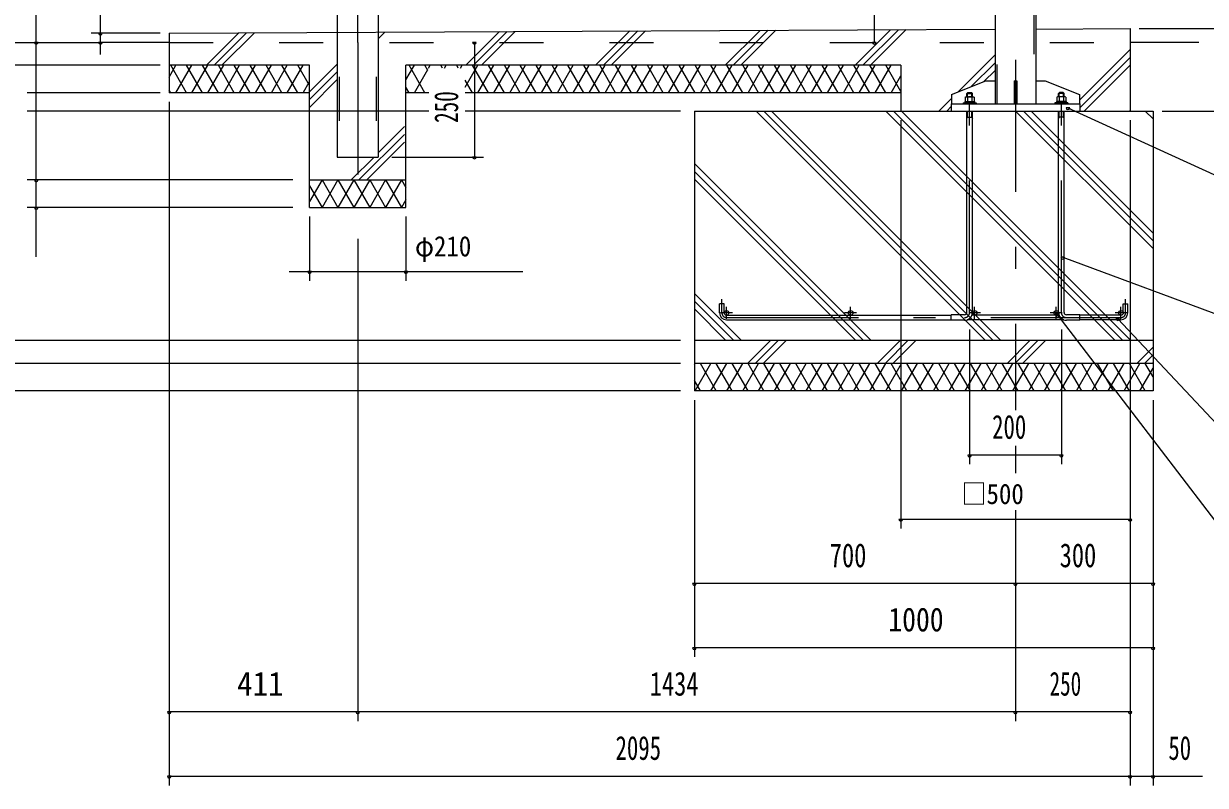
# Model space of a CAD drawing. Units: millimetres, scale not verified, with parts at other scales. Extents: x -26656 to 26658, y -10500 to 10500.
# Drawn here: x 16041 to 22482, y -2955 to 1197 of the extents above; entities that cross this region are included whole.
import ezdxf
from ezdxf.enums import TextEntityAlignment as Align

# ---------------------------------------------------------------- set-up
doc = ezdxf.new("R2010")
doc.units = ezdxf.units.MM
doc.header["$LTSCALE"] = 60
doc.linetypes.add('USER2', pattern=[10, 4, -6])
doc.linetypes.add('USER3', pattern=[24, 12, -5, 2, -5])
for name, color, linetype, lineweight in [('0-6_2-02BOLD', 7, 'Continuous', 18), ('0-7_2-12HIDDEN', 3, 'USER2', 18), ('0-8_2-22CENTER', 3, 'USER3', 18), ('0-9_2-42THIN', 4, 'Continuous', 18), ('0-A_2-52DIM', 3, 'Continuous', 18), ('0-B_2-62HATCH', 2, 'Continuous', 18)]:
    doc.layers.add(name, color=color, linetype=linetype, lineweight=lineweight)
doc.styles.add('ＭＳ ゴシック', font='')
doc.styles.get('ＭＳ ゴシック').set_extended_font_data('MS Gothic')

msp = doc.modelspace()

# ---------------------------------------------------------------- linework, layer by layer
at = {"layer": '0-6_2-02BOLD'}
for p, q in [((17750.46, 3919.93), (17750.46, 469.93)), ((17973.21, 3919.93), (17973.21, 469.93)), ((21335.46, 1574.93), (21335.46, 759.93)), ((21558.21, 1265.83), (21558.21, 759.93)), ((16834.34, 1144.93), (21335.46, 1166.42)), ((16834.34, 1144.93), (16834.34, 819.93)), ((16834.34, 1094.93), (16459.34, 1094.93)), ((22446.84, 1094.93), (22071.84, 1094.93)), ((20821.84, 969.93), (18124.27, 969.93)), ((18124.27, 194.93), (18124.27, 969.93)), ((20821.84, 969.93), (20821.84, 719.93)), ((21097.96, 809.93), (21285.46, 884.93)), ((21285.46, 884.93), (21335.46, 884.93)), ((21439.34, 884.93), (21454.34, 884.93)), ((21439.34, 884.93), (21439.34, 759.93)), ((21454.34, 884.93), (21454.34, 759.93)), ((21558.21, 884.93), (21608.21, 884.93)), ((21608.21, 884.93), (21795.71, 809.93)), ((17599.27, 819.93), (16834.34, 819.93)), ((18248.81, 819.93), (18124.27, 819.93)), ((20821.84, 819.93), (18448.14, 819.93)), ((21097.96, 809.93), (21097.96, 759.93)), ((21169.96, 773.18), (21169.96, 765.68)), ((21172.3, 795.92), (21176.21, 798.18)), ((21172.3, 795.92), (21172.3, 773.18)), ((21176.21, 798.18), (21217.46, 798.18)), ((21181.84, 816.42), (21211.84, 816.42)), ((21184.57, 795.92), (21184.57, 773.18)), ((21189.34, 765.68), (21196.84, 773.18)), ((21196.84, 765.68), (21204.34, 773.18)), ((21209.11, 795.92), (21209.11, 773.18)), ((21211.84, 798.18), (21211.84, 816.42)), ((21217.46, 798.18), (21221.37, 795.92)), ((21221.37, 795.92), (21221.37, 773.18)), ((21669.96, 773.18), (21669.96, 765.68)), ((21723.71, 773.18), (21669.96, 773.18)), ((21676.21, 798.18), (21672.3, 795.92)), ((21672.3, 795.92), (21672.3, 773.18)), ((21717.46, 798.18), (21676.21, 798.18)), ((21681.84, 798.18), (21681.84, 816.42)), ((21711.84, 816.42), (21681.84, 816.42)), ((21684.57, 795.92), (21684.57, 773.18)), ((21696.84, 765.68), (21689.34, 773.18)), ((21704.33, 765.68), (21696.84, 773.18)), ((21709.1, 795.92), (21709.1, 773.18)), ((21721.37, 795.92), (21717.46, 798.18)), ((21721.37, 795.92), (21721.37, 773.18)), ((21723.71, 773.18), (21723.71, 765.68)), ((21795.71, 809.93), (21795.71, 759.93)), ((19696.84, 719.93), (22196.84, 719.93)), ((19696.84, 719.93), (19696.84, -805.07)), ((21096.84, 759.93), (21096.84, 719.93)), ((21161.84, 765.68), (21231.84, 765.68)), ((21161.84, 765.68), (21161.84, 759.93)), ((21181.84, -377.57), (21181.84, 719.93)), ((21211.84, -377.57), (21211.84, 719.93)), ((21231.84, 765.68), (21231.84, 759.93)), ((21681.84, -377.57), (21681.84, 719.93)), ((21711.84, -377.57), (21711.84, 719.93)), ((21731.84, 765.68), (21731.84, 759.93)), ((22196.84, 719.93), (22196.84, -805.07)), ((21181.84, 686.18), (21211.84, 686.18)), ((21711.84, 686.18), (21681.84, 686.18)), ((17750.39, 469.93), (17973.21, 469.93)), ((17599.27, 344.93), (18124.27, 344.93)), ((17599.27, 194.93), (18124.27, 194.93)), ((19834.34, -380.07), (19834.34, -330.07)), ((22059.34, -380.07), (22059.34, -330.07)), ((19871.84, -392.57), (21096.84, -392.57)), ((19871.84, -417.57), (21096.84, -417.57)), ((21096.84, -420.07), (21096.84, -390.07)), ((21169.34, -390.07), (21096.84, -390.07)), ((21169.34, -420.07), (21096.84, -420.07)), ((21709.98, -417.57), (21183.7, -417.57)), ((21684.57, -392.57), (21209.1, -392.57)), ((21796.84, -420.07), (21724.34, -420.07)), ((22021.84, -392.57), (21796.84, -392.57)), ((22021.84, -417.57), (21796.84, -417.57)), ((22196.84, -530.07), (19696.84, -530.07)), ((22196.84, -655.07), (19696.84, -655.07)), ((22196.84, -805.07), (19696.84, -805.07))]:
    msp.add_line(p, q, dxfattribs=at)
for points in [[(21558.21, 1167.48), (22071.84, 1169.93), (22071.84, 719.93)], [(17599.27, 194.93), (17599.27, 969.93), (16834.34, 969.93)], [(21169.96, 773.18), (21223.71, 773.18), (21223.71, 765.68)], [(21181.84, 798.18), (21181.84, 816.42), (21186.84, 821.42), (21206.84, 821.42), (21211.84, 816.42)], [(21711.84, 798.18), (21711.84, 816.42), (21706.84, 821.42), (21686.84, 821.42), (21681.84, 816.42)], [(21096.84, 759.93), (21796.84, 759.93), (21796.84, 719.93)], [(21731.84, 765.68), (21661.84, 765.68), (21661.84, 759.93)], [(19859.34, -380.07), (19859.34, -330.07), (19834.34, -330.07)], [(22034.34, -380.07), (22034.34, -330.07), (22059.34, -330.07)], [(21796.84, -420.07), (21796.84, -390.07), (21724.34, -390.07)]]:
    msp.add_lwpolyline(points, dxfattribs=at)
for centre in [(19871.84, -380.07), (20548.09, -380.07), (21224.34, -380.07), (21669.34, -380.07), (22021.84, -380.07)]:
    msp.add_circle(centre, 12.5, dxfattribs=at)
for centre, radius, start, end in [((21178.43, 788.72), 9.46, 49.5701, 90), ((21196.84, 763.73), 34.45, 69.13593, 110.86406), ((21215.24, 788.72), 9.46, 90, 130.42989), ((21678.43, 788.72), 9.46, 49.57011, 90), ((21696.84, 763.73), 34.45, 69.13594, 110.86407), ((21715.24, 788.72), 9.46, 90, 130.4299), ((19871.84, -380.07), 37.5, 180, 270), ((21169.34, -377.57), 42.5, 270, 0), ((21169.34, -377.57), 12.5, 270, 0), ((21724.34, -377.57), 42.5, 180, 270), ((21724.34, -377.57), 12.5, 180, 270), ((22021.84, -380.07), 37.5, 270, 0)]:
    msp.add_arc(centre, radius, start, end, dxfattribs=at)
at = {"layer": '0-7_2-12HIDDEN'}
for p, q in [((17760.96, 3907.43), (17760.96, 469.93)), ((17962.71, 3907.43), (17962.71, 469.93)), ((21345.96, 1574.93), (21345.96, 759.93)), ((21547.71, 1269.65), (21547.71, 759.93)), ((16834.34, 1094.93), (22071.84, 1094.93))]:
    msp.add_line(p, q, dxfattribs=at)
at = {"layer": '0-8_2-22CENTER'}
for p, q in [((21446.84, 5319.93), (21446.84, -909.87)), ((17861.91, 1094.93), (17861.91, 4125.61)), ((17861.84, 1094.93), (17861.84, 94.93)), ((21196.84, -377.57), (21196.84, 851.41)), ((21696.84, -377.57), (21696.84, 851.41)), ((19846.84, -380.07), (19846.84, -305.07)), ((22046.84, -380.07), (22046.84, -305.07)), ((19904.34, -380.07), (19839.34, -380.07)), ((19871.84, -412.57), (19871.84, -347.57)), ((20580.59, -380.07), (20515.59, -380.07)), ((20548.09, -412.57), (20548.09, -347.57)), ((21256.84, -380.07), (21191.84, -380.07)), ((21224.34, -412.57), (21224.34, -347.57)), ((21701.84, -380.07), (21636.84, -380.07)), ((21669.34, -412.57), (21669.34, -347.57)), ((22054.34, -380.07), (21989.34, -380.07)), ((22021.84, -412.57), (22021.84, -347.57)), ((19871.84, -405.07), (22021.84, -405.07)), ((21446.84, -1105.07), (21446.84, -1253.35))]:
    msp.add_line(p, q, dxfattribs=at)
for centre, radius, start, end in [((19871.84, -380.07), 25, 180, 270), ((21169.34, -377.57), 27.5, 270, 0), ((21724.34, -377.57), 27.5, 180, 270), ((22021.84, -380.07), 25, 270, 0)]:
    msp.add_arc(centre, radius, start, end, dxfattribs=at)
at = {"layer": '0-9_2-42THIN'}
for p, q in [((21185.59, 798.18), (21185.59, 820.16)), ((21208.09, 798.18), (21208.09, 820.16)), ((21685.59, 798.18), (21685.59, 820.16)), ((21708.09, 798.18), (21708.09, 820.16)), ((21185.59, 686.18), (21185.59, 719.93)), ((21208.09, 686.18), (21208.09, 719.93)), ((21685.59, 686.18), (21685.59, 719.93)), ((21181.84, 679.69), (21185.59, 686.18)), ((21208.09, 686.18), (21211.84, 679.69)), ((21685.59, 686.18), (21681.84, 679.69))]:
    msp.add_line(p, q, dxfattribs=at)
msp.add_lwpolyline([(21711.84, 679.69), (21708.09, 686.18), (21708.09, 719.93)], dxfattribs=at)
at = {"layer": '0-A_2-52DIM'}
for p, q in [((16109.34, -75.07), (16109.34, 3869.93)), ((20676.84, 1919.93), (20676.84, 1094.93)), ((16459.34, 1027.83), (16459.34, 1414.93)), ((22121.84, 1169.93), (22846.84, 1169.93)), ((16784.34, 1144.93), (16409.34, 1144.93)), ((16469.34, 1144.93), (16449.34, 1144.93)), ((15009.34, 1094.93), (16459.34, 1094.93)), ((16119.34, 1094.93), (16099.34, 1094.93)), ((16469.34, 1094.93), (16449.34, 1094.93)), ((18508.14, 1094.93), (18488.14, 1094.93)), ((18498.14, 1094.93), (18498.14, 469.93)), ((20686.84, 1094.93), (20666.84, 1094.93)), ((16784.34, 969.93), (15709.34, 969.93)), ((16784.34, 819.93), (16059.34, 819.93)), ((18248.81, 719.93), (16059.34, 719.93)), ((16834.34, 769.93), (16834.34, -2955.07)), ((19621.84, 719.93), (18448.14, 719.93)), ((21742.9, 737.94), (21722.9, 737.94)), ((22246.84, 719.93), (23196.84, 719.93)), ((20821.84, 669.93), (20821.84, -1555.07)), ((22071.84, 669.93), (22071.84, -2955.07)), ((18048.14, 469.93), (18548.14, 469.93)), ((18508.14, 469.93), (18488.14, 469.93)), ((17508.41, 344.93), (16059.34, 344.93)), ((16119.34, 344.93), (16099.34, 344.93)), ((17508.41, 194.93), (16059.34, 194.93)), ((16119.34, 194.93), (16099.34, 194.93)), ((17599.27, 144.93), (17599.27, -205.07)), ((18124.27, 144.93), (18124.27, -205.07)), ((17861.84, 23.91), (17861.84, -2605.07)), ((21714.53, -76.73), (21694.53, -76.73)), ((21704.53, -76.73), (23196.84, -630.07)), ((17488.21, -155.07), (18761.77, -155.07)), ((17609.27, -155.07), (17589.27, -155.07)), ((18134.27, -155.07), (18114.27, -155.07)), ((21682.97, -386.97), (21662.97, -386.97)), ((21672.97, -386.97), (23196.84, -2380.07)), ((22014.11, -411.39), (21994.11, -411.39)), ((21196.84, -470.07), (21196.84, -1205.07)), ((21696.84, -470.07), (21696.84, -1205.07)), ((19621.84, -530.07), (15709.34, -530.07)), ((19621.84, -655.07), (15709.34, -655.07)), ((19621.84, -805.07), (15009.34, -805.07)), ((19696.84, -855.07), (19696.84, -2255.07)), ((22196.84, -855.07), (22196.84, -2955.07)), ((21206.84, -1155.07), (21186.84, -1155.07)), ((21696.84, -1155.07), (21196.84, -1155.07)), ((21706.84, -1155.07), (21686.84, -1155.07)), ((21446.84, -1455.07), (21446.84, -2605.07)), ((20831.84, -1505.07), (20811.84, -1505.07)), ((22071.84, -1505.07), (20821.84, -1505.07)), ((22081.84, -1505.07), (22061.84, -1505.07)), ((19706.84, -1855.07), (19686.84, -1855.07)), ((22196.84, -1855.07), (19696.84, -1855.07)), ((21456.84, -1855.07), (21436.84, -1855.07)), ((22206.84, -1855.07), (22186.84, -1855.07)), ((19706.84, -2205.07), (19686.84, -2205.07)), ((22196.84, -2205.07), (19696.84, -2205.07)), ((22206.84, -2205.07), (22186.84, -2205.07)), ((16844.34, -2555.07), (16824.34, -2555.07)), ((22071.84, -2555.07), (16834.34, -2555.07)), ((17871.84, -2555.07), (17851.84, -2555.07)), ((21456.84, -2555.07), (21436.84, -2555.07)), ((22081.84, -2555.07), (22061.84, -2555.07)), ((16844.34, -2905.07), (16824.34, -2905.07)), ((16834.34, -2905.07), (22466.84, -2905.07)), ((22081.84, -2905.07), (22061.84, -2905.07)), ((22206.84, -2905.07), (22186.84, -2905.07))]:
    msp.add_line(p, q, dxfattribs=at)
for points in [[(21732.9, 737.95), (23196.84, 69.93), (25496.84, 69.93)], [(22004.11, -411.39), (23196.84, -1680.07), (24746.84, -1680.07)]]:
    msp.add_lwpolyline(points, dxfattribs=at)
for centre in [(16459.34, 1144.93), (16109.34, 1094.93), (16459.34, 1094.93), (18498.14, 1094.93), (20676.84, 1094.93), (21732.9, 737.94), (18498.14, 469.93), (16109.34, 344.93), (16109.34, 194.93), (21704.53, -76.73), (17599.27, -155.07), (18124.27, -155.07), (21672.97, -386.97), (22004.11, -411.39), (21196.84, -1155.07), (21696.84, -1155.07), (20821.84, -1505.07), (22071.84, -1505.07), (19696.84, -1855.07), (21446.84, -1855.07), (22196.84, -1855.07), (19696.84, -2205.07), (22196.84, -2205.07), (16834.34, -2555.07), (17861.84, -2555.07), (21446.84, -2555.07), (22071.84, -2555.07), (16834.34, -2905.07), (22071.84, -2905.07), (22196.84, -2905.07)]:
    msp.add_arc(centre, 10, 180, 0, dxfattribs=at)
at = {"layer": '0-B_2-62HATCH'}
for p, q in [((19865.2, 969.93), (20055.57, 1160.31)), ((19907.63, 969.93), (20098.2, 1160.51)), ((19950.05, 969.93), (20140.83, 1160.71)), ((20572.3, 969.93), (20766.08, 1163.7)), ((20614.73, 969.93), (20808.7, 1163.9)), ((20657.16, 969.93), (20851.33, 1164.1)), ((21558.21, 1163.88), (21561.83, 1167.5)), ((17036.77, 969.93), (17213.58, 1146.74)), ((17079.19, 969.93), (17256.21, 1146.94)), ((17121.62, 969.93), (17298.84, 1147.15)), ((17973.21, 1114.41), (18009.34, 1150.54)), ((18450.98, 969.93), (18634.58, 1153.52)), ((18493.41, 969.93), (18677.21, 1153.73)), ((18535.84, 969.93), (18719.84, 1153.93)), ((19158.09, 969.93), (19345.08, 1156.91)), ((19200.52, 969.93), (19387.7, 1157.12)), ((19242.94, 969.93), (19430.33, 1157.32)), ((21795.71, 779.12), (22071.84, 1055.25)), ((16834.34, 905.85), (16871.33, 969.93)), ((16929.07, 819.93), (16842.47, 969.93)), ((16871.33, 819.93), (16957.94, 969.93)), ((17015.67, 819.93), (16929.07, 969.93)), ((16957.94, 819.93), (17044.54, 969.93)), ((17102.27, 819.93), (17015.67, 969.93)), ((17044.54, 819.93), (17131.14, 969.93)), ((17188.88, 819.93), (17102.27, 969.93)), ((17131.14, 819.93), (17217.74, 969.93)), ((17275.48, 819.93), (17188.88, 969.93)), ((17217.74, 819.93), (17304.35, 969.93)), ((17362.08, 819.93), (17275.48, 969.93)), ((17304.35, 819.93), (17390.95, 969.93)), ((17448.68, 819.93), (17362.08, 969.93)), ((17390.95, 819.93), (17477.55, 969.93)), ((17535.29, 819.93), (17448.68, 969.93)), ((17477.55, 819.93), (17564.15, 969.93)), ((17599.27, 859.11), (17535.29, 969.93)), ((17599.27, 825.32), (17750.46, 976.52)), ((18124.27, 890.08), (18170.37, 969.93)), ((18228.11, 819.93), (18141.51, 969.93)), ((18244.14, 942.16), (18228.11, 969.93)), ((18248.35, 954.99), (18256.97, 969.93)), ((18323.34, 954.99), (18314.71, 969.93)), ((18334.95, 954.99), (18343.58, 969.93)), ((18409.94, 954.99), (18401.31, 969.93)), ((18421.55, 954.99), (18430.18, 969.93)), ((18448.14, 851.04), (18516.78, 969.93)), ((18574.52, 819.93), (18487.92, 969.93)), ((18516.78, 819.93), (18603.39, 969.93)), ((18661.12, 819.93), (18574.52, 969.93)), ((18603.39, 819.93), (18689.99, 969.93)), ((18747.72, 819.93), (18661.12, 969.93)), ((18689.99, 819.93), (18776.59, 969.93)), ((18834.33, 819.93), (18747.72, 969.93)), ((18776.59, 819.93), (18863.19, 969.93)), ((18920.93, 819.93), (18834.33, 969.93)), ((18863.19, 819.93), (18949.8, 969.93)), ((19007.53, 819.93), (18920.93, 969.93)), ((18949.8, 819.93), (19036.4, 969.93)), ((19094.13, 819.93), (19007.53, 969.93)), ((19036.4, 819.93), (19123, 969.93)), ((19180.74, 819.93), (19094.13, 969.93)), ((19123, 819.93), (19209.6, 969.93)), ((19267.34, 819.93), (19180.74, 969.93)), ((19209.6, 819.93), (19296.21, 969.93)), ((19353.94, 819.93), (19267.34, 969.93)), ((19296.21, 819.93), (19382.81, 969.93)), ((19440.55, 819.93), (19353.94, 969.93)), ((19382.81, 819.93), (19469.41, 969.93)), ((19527.15, 819.93), (19440.55, 969.93)), ((19469.41, 819.93), (19556.02, 969.93)), ((19613.75, 819.93), (19527.15, 969.93)), ((19556.01, 819.93), (19642.61, 969.93)), ((19700.35, 819.93), (19613.75, 969.93)), ((19642.62, 819.93), (19729.22, 969.93)), ((19786.96, 819.93), (19700.35, 969.93)), ((19729.22, 819.93), (19815.82, 969.93)), ((19873.56, 819.93), (19786.96, 969.93)), ((19815.82, 819.93), (19902.42, 969.93)), ((19960.16, 819.93), (19873.56, 969.93)), ((19902.42, 819.93), (19989.03, 969.93)), ((20046.76, 819.93), (19960.16, 969.93)), ((19989.03, 819.93), (20075.63, 969.93)), ((20133.36, 819.93), (20046.76, 969.93)), ((20075.63, 819.93), (20162.23, 969.93)), ((20219.97, 819.93), (20133.36, 969.93)), ((20162.23, 819.93), (20248.83, 969.93)), ((20306.57, 819.93), (20219.97, 969.93)), ((20248.83, 819.93), (20335.44, 969.93)), ((20393.17, 819.93), (20306.57, 969.93)), ((20335.44, 819.93), (20422.04, 969.93)), ((20479.77, 819.93), (20393.17, 969.93)), ((20422.04, 819.93), (20508.64, 969.93)), ((20566.38, 819.93), (20479.78, 969.93)), ((20508.64, 819.93), (20595.24, 969.93)), ((20652.98, 819.93), (20566.38, 969.93)), ((20595.24, 819.93), (20681.85, 969.93)), ((20739.58, 819.93), (20652.98, 969.93)), ((20681.85, 819.93), (20768.45, 969.93)), ((20821.84, 827.47), (20739.58, 969.93)), ((21133.71, 824.23), (21335.46, 1025.98)), ((21204.42, 852.52), (21335.46, 983.56)), ((21796.84, 737.82), (22071.84, 1012.82)), ((21821.37, 719.93), (22071.84, 970.4)), ((17599.27, 782.9), (17750.46, 934.09)), ((18170.37, 819.93), (18244.14, 947.7)), ((20768.45, 819.93), (20821.84, 912.4)), ((21275.13, 880.8), (21335.46, 941.13)), ((17564.15, 819.93), (17599.27, 880.75)), ((17599.27, 740.47), (17750.46, 891.66)), ((18141.51, 819.93), (18124.27, 849.79)), ((18487.92, 819.93), (18448.14, 888.82)), ((16842.47, 819.93), (16834.34, 834.01)), ((21029.41, 719.93), (21097.96, 788.48)), ((20033.09, 719.93), (21283.09, -530.07)), ((20075.52, 719.93), (21325.52, -530.07)), ((20117.95, 719.93), (21367.94, -530.07)), ((20740.2, 719.93), (21990.2, -530.07)), ((20782.62, 719.93), (22032.63, -530.07)), ((20825.05, 719.93), (22075.05, -530.07)), ((21071.84, 719.93), (21096.84, 744.93)), ((21447.3, 719.93), (22196.84, -29.6)), ((21489.73, 719.93), (22196.84, 12.83)), ((21532.16, 719.93), (22196.84, 55.25)), ((22068.63, 719.93), (22071.84, 723.14)), ((22154.41, 719.93), (22196.84, 677.51)), ((17868.34, 344.93), (18116.38, 592.96)), ((17973.14, 492.16), (18116.38, 635.39)), ((17910.77, 344.93), (18116.38, 550.54)), ((17825.92, 344.93), (17950.91, 469.93)), ((19696.84, 433.93), (20660.84, -530.07)), ((19696.84, 391.5), (20618.41, -530.07)), ((17667.34, 344.93), (17599.27, 227.02)), ((17667.34, 344.93), (17753.95, 194.93)), ((17753.95, 344.93), (17667.34, 194.93)), ((17840.55, 344.93), (17753.95, 194.93)), ((17753.95, 344.93), (17840.55, 194.93)), ((17927.15, 344.93), (17840.55, 194.93)), ((17840.55, 344.93), (17927.15, 194.93)), ((17927.15, 344.93), (18013.76, 194.93)), ((18013.76, 344.93), (17927.15, 194.93)), ((18100.36, 344.93), (18013.76, 194.93)), ((18013.76, 344.93), (18100.36, 194.93)), ((18100.36, 344.93), (18124.27, 303.5)), ((19696.84, 349.08), (20575.99, -530.07)), ((17599.27, 312.84), (17667.34, 194.93)), ((18124.27, 236.35), (18100.36, 194.93)), ((19696.84, -273.18), (19953.73, -530.07)), ((19696.84, -315.6), (19911.3, -530.07)), ((19696.84, -358.03), (19868.88, -530.07)), ((19986.52, -655.07), (20111.52, -530.07)), ((20028.94, -655.07), (20153.94, -530.07)), ((20071.37, -655.07), (20196.37, -530.07)), ((20693.62, -655.07), (20818.62, -530.07)), ((20736.05, -655.07), (20861.05, -530.07)), ((20778.48, -655.07), (20903.48, -530.07)), ((21400.73, -655.07), (21525.73, -530.07)), ((21443.16, -655.07), (21568.15, -530.07)), ((21485.58, -655.07), (21610.58, -530.07)), ((22107.84, -655.07), (22196.84, -566.07)), ((22150.27, -655.07), (22196.84, -608.5)), ((19696.84, -661.15), (19700.35, -655.07)), ((19700.35, -805.07), (19786.96, -655.07)), ((19815.82, -805.07), (19729.22, -655.07)), ((19786.96, -805.07), (19873.56, -655.07)), ((19902.42, -805.07), (19815.82, -655.07)), ((19873.56, -805.07), (19960.16, -655.07)), ((19989.03, -805.07), (19902.42, -655.07)), ((19960.16, -805.07), (20046.76, -655.07)), ((20075.63, -805.07), (19989.03, -655.07)), ((20046.76, -805.07), (20133.36, -655.07)), ((20162.23, -805.07), (20075.63, -655.07)), ((20133.36, -805.07), (20219.97, -655.07)), ((20248.83, -805.07), (20162.23, -655.07)), ((20219.97, -805.07), (20306.57, -655.07)), ((20335.44, -805.07), (20248.83, -655.07)), ((20306.57, -805.07), (20393.17, -655.07)), ((20422.04, -805.07), (20335.44, -655.07)), ((20393.17, -805.07), (20479.77, -655.07)), ((20508.64, -805.07), (20422.04, -655.07)), ((20479.77, -805.07), (20566.38, -655.07)), ((20595.25, -805.07), (20508.64, -655.07)), ((20566.38, -805.07), (20652.98, -655.07)), ((20681.85, -805.07), (20595.25, -655.07)), ((20652.98, -805.07), (20739.58, -655.07)), ((20768.45, -805.07), (20681.85, -655.07)), ((20739.58, -805.07), (20826.19, -655.07)), ((20855.05, -805.07), (20768.45, -655.07)), ((20826.19, -805.07), (20912.79, -655.07)), ((20941.66, -805.07), (20855.05, -655.07)), ((20912.79, -805.07), (20999.39, -655.07)), ((21028.26, -805.07), (20941.66, -655.07)), ((20999.39, -805.07), (21085.99, -655.07)), ((21114.86, -805.07), (21028.26, -655.07)), ((21085.99, -805.07), (21172.6, -655.07)), ((21201.46, -805.07), (21114.86, -655.07)), ((21172.6, -805.07), (21259.2, -655.07)), ((21288.06, -805.07), (21201.46, -655.07)), ((21259.2, -805.07), (21345.8, -655.07)), ((21374.67, -805.07), (21288.06, -655.07)), ((21345.8, -805.07), (21432.4, -655.07)), ((21461.27, -805.07), (21374.67, -655.07)), ((21432.4, -805.07), (21519, -655.07)), ((21547.88, -805.07), (21461.27, -655.07)), ((21519, -805.07), (21605.61, -655.07)), ((21634.48, -805.07), (21547.88, -655.07)), ((21605.61, -805.07), (21692.21, -655.07)), ((21721.08, -805.07), (21634.48, -655.07)), ((21692.21, -805.07), (21778.81, -655.07)), ((21807.68, -805.07), (21721.08, -655.07)), ((21778.81, -805.07), (21865.42, -655.07)), ((21894.28, -805.07), (21807.68, -655.07)), ((21865.42, -805.07), (21952.02, -655.07)), ((21980.89, -805.07), (21894.28, -655.07)), ((21952.02, -805.07), (22038.62, -655.07)), ((22067.49, -805.07), (21980.89, -655.07)), ((22038.62, -805.07), (22125.22, -655.07)), ((22154.09, -805.07), (22067.49, -655.07)), ((22125.22, -805.07), (22196.84, -681.03)), ((22196.84, -729.11), (22154.09, -655.07)), ((22192.69, -655.07), (22196.84, -650.92)), ((19729.22, -805.07), (19696.84, -748.99))]:
    msp.add_line(p, q, dxfattribs=at)

# ---------------------------------------------------------------- texts
at = {"layer": '0-A_2-52DIM', "color": 7, "style": 'ＭＳ ゴシック', "width": 0.65}
msp.add_text('250', height=130.2, rotation=90, dxfattribs=at).set_placement((18448.14, 655.6), align=Align.BOTTOM_LEFT)
at = {"layer": '0-A_2-52DIM', "color": 7, "style": 'ＭＳ ゴシック'}
for s, height, width, p in [('φ210', 110.7, 0.9, (18174.27, -105.07)), ('200', 130.2, 0.7, (21319.57, -1105.07)), ('□500', 110.7, 0.9, (21153.09, -1455.07)), ('700', 130.2, 0.75, (20434.83, -1805.07)), ('300', 130.2, 0.75, (21687.73, -1805.07)), ('1000', 130.2, 0.85, (20754.03, -2155.07)), ('411', 130.2, 0.95, (17204.87, -2505.07)), ('1434', 130.2, 0.75, (19453.82, -2505.07)), ('250', 130.2, 0.65, (21632.51, -2505.07)), ('2095', 130.2, 0.7, (19267.08, -2855.07)), ('50', 130.2, 0.7, (22280.12, -2855.07))]:
    msp.add_text(s, height=height, dxfattribs=dict(at, width=width)).set_placement(p, align=Align.BOTTOM_LEFT)

doc.saveas('drawing.dxf')
